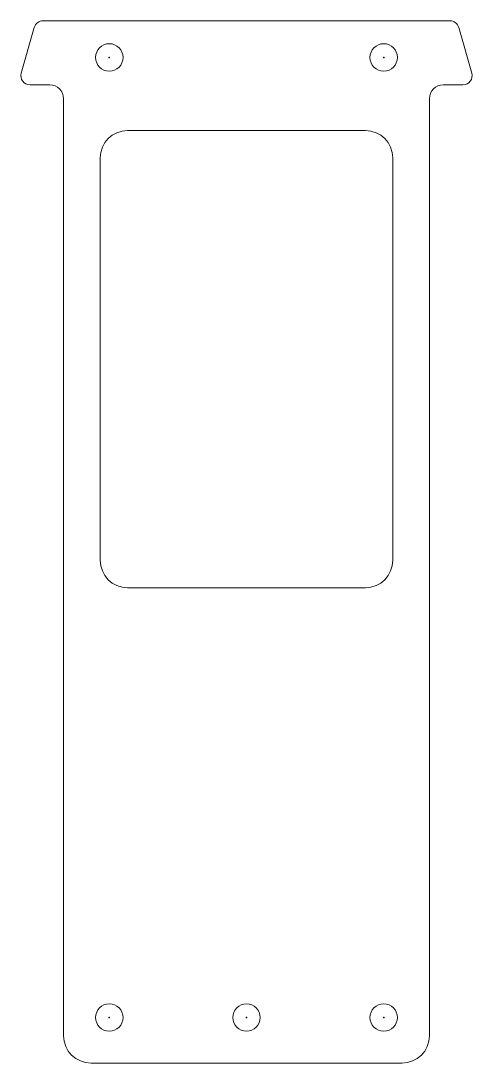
# Model space of a CAD drawing. Header units: millimetres. Extents: x 2 to 52, y 2 to 116.
import ezdxf

# ---------------------------------------------------------------- set-up
doc = ezdxf.new("R2010")
doc.units = ezdxf.units.MM
doc.header["$PDSIZE"] = -1

msp = doc.modelspace()

# ---------------------------------------------------------------- linework, layer by layer
at = {"color": 7, "linetype": 'Continuous', "lineweight": 15}
for p, q in [((3.79, 115.27), (2.36, 110.27)), ((49.25, 116), (4.75, 116)), ((51.64, 110.27), (50.21, 115.27)), ((3.33, 109), (5.5, 109)), ((48.5, 109), (50.67, 109)), ((7, 107.5), (7, 5)), ((47, 5), (47, 107.5)), ((40, 104), (14, 104)), ((11, 101), (11, 57)), ((43, 57), (43, 101)), ((14, 54), (40, 54)), ((10, 2), (44, 2))]:
    msp.add_line(p, q, dxfattribs=at)
for centre in [(12, 112), (42, 112), (12, 7), (27, 7), (42, 7)]:
    msp.add_circle(centre, 1.5, dxfattribs=at)
for centre, radius, start, end in [((4.75, 115), 1, 90, 164.0546), ((49.25, 115), 1, 15.9454, 90), ((3.33, 110), 1, 164.0546, 270), ((50.67, 110), 1, 270, 15.9454), ((5.5, 107.5), 1.5, 0, 90), ((48.5, 107.5), 1.5, 90, 180), ((14, 101), 3, 90, 180), ((40, 101), 3, 0, 90), ((14, 57), 3, 180, 270), ((40, 57), 3, 270, 0), ((10, 5), 3, 180, 270), ((44, 5), 3, 270, 0)]:
    msp.add_arc(centre, radius, start, end, dxfattribs=at)
for p in [(12, 112), (42, 112), (12, 7), (27, 7), (42, 7)]:
    msp.add_point(p)

doc.saveas('drawing.dxf')
